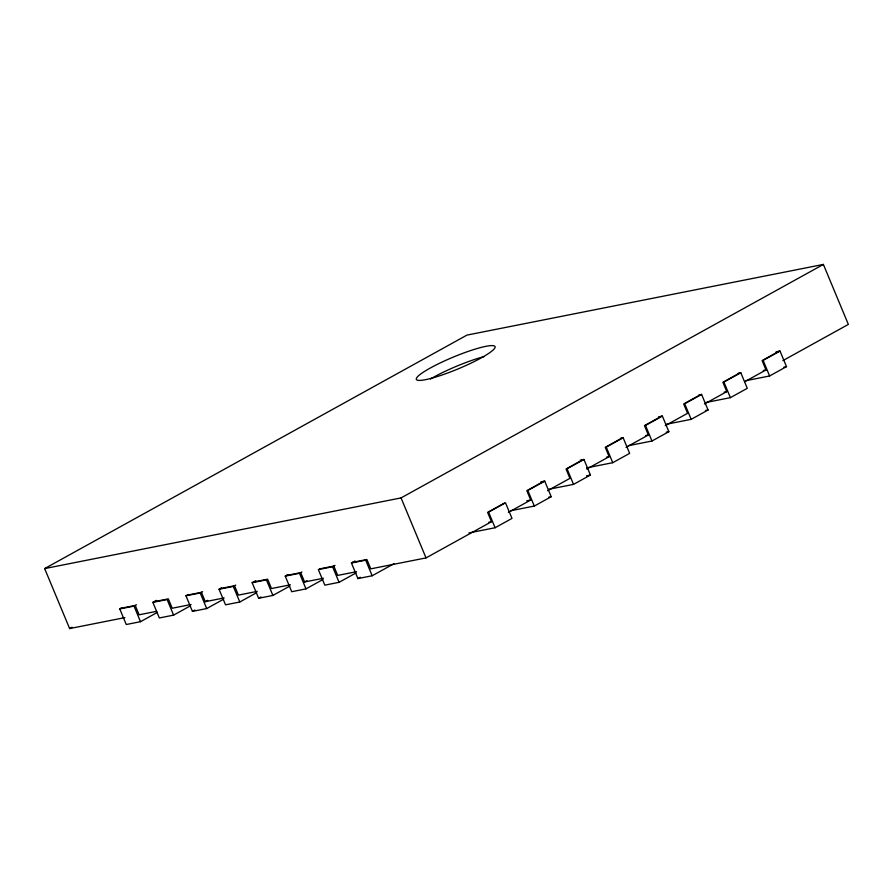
<?xml version="1.0" encoding="UTF-8"?>
<svg xmlns="http://www.w3.org/2000/svg" width="893" height="893" viewBox="0 0 893 893"><rect width="100%" height="100%" fill="white"/><g stroke="black" fill="none" stroke-linecap="round" stroke-linejoin="round"><path stroke-width="1.34" d="M124.864 617.621L69.621 628.572L44.65 568.584L466.972 335.098L823.379 264.428L848.35 324.416L782.893 360.605M69.621 628.572L72.043 627.232M157.402 612.352L140.502 621.695L126.248 624.52L119.762 608.937L122.174 607.608M119.762 608.937L134.017 606.113L136.439 604.773M190.499 605.789L173.599 615.132L159.345 617.956L152.859 602.373L156.476 600.375M223.596 599.225L206.696 608.568L192.441 611.392L185.956 595.81L188.367 594.481M185.956 595.81L200.211 592.985L202.622 591.657M256.682 592.662L239.793 602.005L225.538 604.829L219.053 589.257L221.464 587.918M187.162 595.151L201.416 592.316L205.312 601.67L207.723 600.33M219.053 589.257L233.307 586.422L235.719 585.094M192.441 611.392L194.853 610.064M44.65 568.584L401.057 497.914L823.379 264.428M289.779 586.109L272.89 595.441L258.635 598.277L252.15 582.694L255.766 580.684M322.875 579.546L305.986 588.878L291.721 591.713L285.235 576.13L287.658 574.791M285.235 576.13L299.501 573.295L301.912 571.966M258.635 598.277L261.046 596.937M286.452 575.46L300.707 572.636L304.591 581.979L307.013 580.651M355.972 572.982L339.072 582.314L324.818 585.149L318.332 569.567L332.587 566.742L335.009 565.403M393.891 563.751L372.169 575.762L357.914 578.586L351.429 563.003L355.046 561.005M357.914 578.586L360.325 577.246M504.489 503.027L487.6 512.359L491.485 521.713L426.028 557.902L370.785 568.852L366.889 559.509L352.635 562.333M543.703 481.338L526.814 490.681L530.699 500.035L508.385 512.37M582.917 459.661L566.028 469.004L569.924 478.347L547.599 490.692M622.131 437.983L605.242 447.315L609.138 456.669L586.813 469.015M661.356 416.294L644.456 425.637L648.351 434.991L626.026 447.326M700.57 394.617L683.67 403.96L687.565 413.303L665.24 425.648M739.784 372.939L722.895 382.271L726.779 391.625L704.454 403.971M778.997 351.25L762.109 360.593L765.993 369.948L744.851 381.635M544.719 481.137L527.83 490.48L534.315 506.063L551.204 496.72L544.719 481.137L540.801 481.919M583.944 459.46L567.044 468.803L573.529 484.386L590.429 475.043L583.944 459.46L580.271 460.185M623.158 437.782L606.258 447.114L612.743 462.697L629.643 453.354L623.158 437.782L620.535 438.296M662.372 416.093L645.483 425.436L651.968 441.019L668.857 431.676L662.372 416.093L658.442 416.875M701.585 394.416L684.697 403.759L691.182 419.342L708.071 409.999L701.585 394.416L698.962 394.929M740.799 372.738L723.91 382.07L730.396 397.653L747.285 388.321L740.799 372.738L738.187 373.252M780.013 351.049L763.124 360.392L769.61 375.975L786.499 366.632L780.013 351.049L776.084 351.831M495.102 527.741L511.99 518.398L505.505 502.826L488.616 512.158L495.102 527.741L468.914 532.931M763.348 370.472L765.993 369.948M783.887 367.157L786.499 366.632M746.046 380.652L769.61 375.975M724.134 392.15L726.779 391.625M705.515 402.587L730.396 397.653M705.448 410.512L708.071 409.999M666.301 424.264L691.182 419.342M645.706 435.516L648.351 434.991M666.234 432.201L668.857 431.676M628.393 445.685L651.968 441.019M606.492 457.194L609.138 456.669M586.567 467.887L612.743 462.697M586.5 475.824L590.429 475.043M548.659 489.308L573.529 484.386M526.736 500.817L530.699 500.035M548.592 497.245L551.204 496.72M510.751 510.729L534.315 506.063M488.839 522.238L491.485 521.713M120.968 608.267L135.234 605.443L139.118 614.797L156.61 611.325M154.065 601.715L168.319 598.879L172.215 608.233L191.057 604.494M220.258 588.587L234.513 585.763L238.409 595.106L257.24 591.367M253.355 582.024L267.61 579.2L271.505 588.543L290.337 584.803M319.538 568.897L333.803 566.073L337.688 575.416L356.53 571.687M152.859 602.373L167.114 599.549L173.599 615.132M252.15 582.694L266.404 579.858L272.89 595.441M351.429 563.003L365.684 560.179L372.169 575.762M205.312 601.67L224.154 597.93M304.591 581.979L323.433 578.251M401.057 497.914L426.028 557.902M332.587 566.742L339.072 582.314M299.501 573.295L305.986 588.878M233.307 586.422L239.793 602.005M200.211 592.985L206.696 608.568M134.017 606.113L140.502 621.695M430.459 379.012A42.674 6.385 -22.6 0 1 484.017 356.597M431.062 378.375A42.674 6.385 -22.6 0 0 494.7 348.214A42.674 6.385 -22.6 0 0 441.254 362.435A42.674 6.385 -22.6 0 0 431.062 378.375"/></g></svg>
